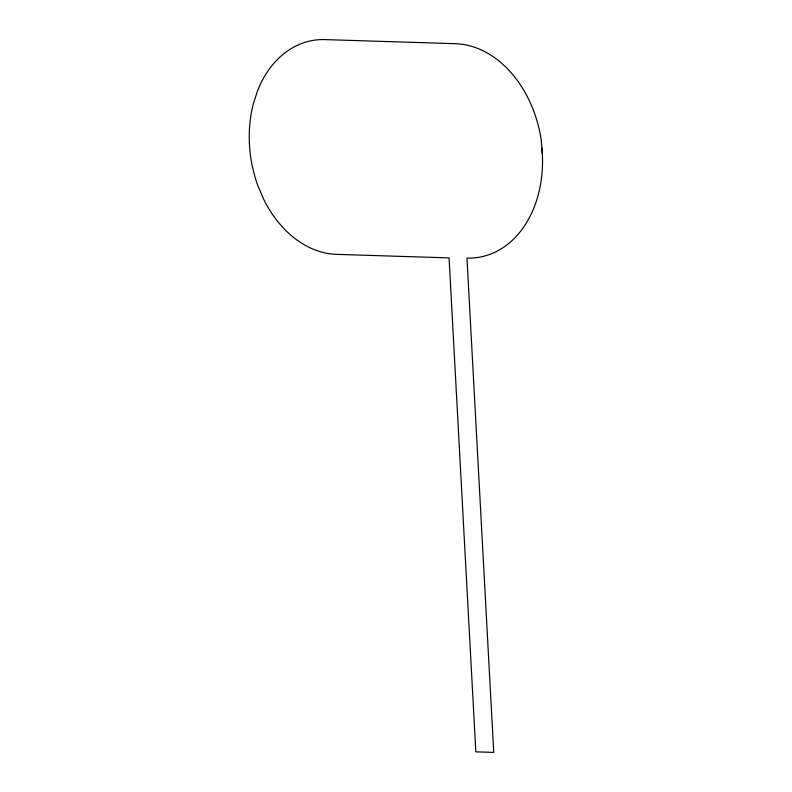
<?xml version="1.0" encoding="UTF-8"?>
<svg xmlns="http://www.w3.org/2000/svg" width="792" height="792" viewBox="0 0 792 792"><rect width="100%" height="100%" fill="white"/><g stroke="black" fill="none" stroke-linecap="round" stroke-linejoin="round"><path stroke-width="1.19" d="M542.332 153.628L541.154 139.56A108.049 80.794 80.6 0 0 455.083 43.689L325.067 39.6A108.049 80.784 80.6 0 0 257.45 91.07L253.42 103.524A108.049 80.784 80.6 0 0 257.875 185.704L263.271 198.455A108.049 80.784 80.6 0 0 336.699 254.361L449.074 257.895L475.834 751.836L493.743 752.4L466.973 258.093A107.692 80.517 80.6 0 0 542.332 153.628L542.035 148.094"/></g></svg>
